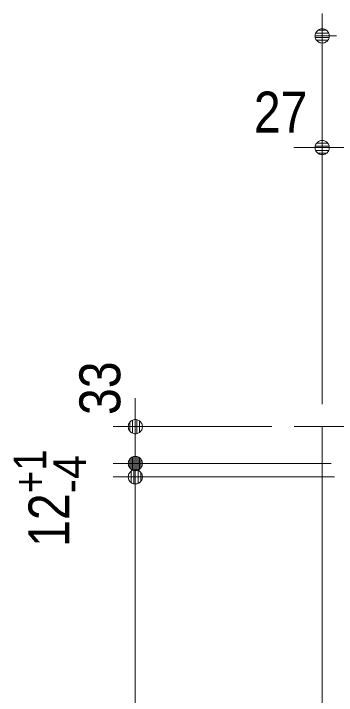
# Model space of a CAD drawing. Units: millimetres, scale not verified. Extents: x -6062 to 6062, y -3045 to 3045.
# Drawn here: x -1558 to -1268, y 159 to 770 of the extents above; entities that cross this region are included whole.
import ezdxf
from ezdxf.enums import TextEntityAlignment as Align

# ---------------------------------------------------------------- set-up
doc = ezdxf.new("R2010")
doc.units = ezdxf.units.MM
doc.header["$LTSCALE"] = 20
for name, color, linetype, lineweight in [('0-0_2寸法-2', 7, 'Continuous', 9), ('0-1_0', 7, 'Continuous', 9), ('0-2_2寸法-1', 7, 'Continuous', 9), ('0-4_3一般', 7, 'Continuous', 9)]:
    doc.layers.add(name, color=color, linetype=linetype, lineweight=lineweight)
doc.styles.add('ＭＳ Ｐゴシック', font='')
doc.styles.get('ＭＳ Ｐゴシック').set_extended_font_data('MS PGothic')

# ---------------------------------------------------------------- blocks, each defined once
blk = doc.blocks.new('_Dot')
at = {"layer": '0-1_0'}
for p, q in [((-10, 0), (-20, 0)), ((9.78, 2), (-9.78, 2)), ((7.99, 6), (-7.99, 6)), ((9.16, -3.98), (-9.16, -3.98)), ((6, -7.98), (-6, -7.98))]:
    blk.add_line(p, q, dxfattribs=at)
for points in [[(10, 0), (9.92, 1.25), (9.69, 2.49), (9.3, 3.68), (8.76, 4.82), (8.09, 5.88), (7.29, 6.85), (6.37, 7.71), (5.36, 8.44), (4.26, 9.05), (3.09, 9.51), (1.87, 9.82), (0.63, 9.98), (-0.63, 9.98), (-1.87, 9.82), (-3.09, 9.51), (-4.26, 9.05), (-5.36, 8.44), (-6.37, 7.71), (-7.29, 6.85), (-8.09, 5.88), (-8.76, 4.82), (-9.3, 3.68), (-9.69, 2.49), (-9.92, 1.25), (-10, 0), (0, 0)], [(-10, 0), (-9.92, -1.25), (-9.69, -2.49), (-9.3, -3.68), (-8.76, -4.82), (-8.09, -5.88), (-7.29, -6.85), (-6.37, -7.71), (-5.36, -8.44), (-4.26, -9.05), (-3.09, -9.51), (-1.87, -9.82), (-0.63, -9.98), (0.63, -9.98), (1.87, -9.82), (3.09, -9.51), (4.26, -9.05), (5.36, -8.44), (6.37, -7.71), (7.29, -6.85), (8.09, -5.88), (8.76, -4.82), (9.3, -3.68), (9.69, -2.49), (9.92, -1.25), (10, 0), (0, 0)]]:
    blk.add_lwpolyline(points, close=True, dxfattribs=at)
blk = doc.blocks.new('グループ-33')
at = {"layer": '0-4_3一般'}
blk.add_line((9629.3, 8000), (13469.3, 8000), dxfattribs=at)
blk = doc.blocks.new('グループ-34')
at = {"layer": '0-4_3一般'}
blk.add_blockref('グループ-33', (0, 0), dxfattribs=at)
blk = doc.blocks.new('グループ-96')
at = {"layer": '0-4_3一般'}
blk.add_line((10129.3, 8000), (10129.3, -39000), dxfattribs=at)

msp = doc.modelspace()

# ---------------------------------------------------------------- linework, layer by layer
at = {"layer": '0-0_2寸法-2'}
for p, q in [((-1281.04, 420), (-1281.04, 670)), ((-1293.75, 650), (-1306.46, 650)), ((-1254.04, 650), (-1281.04, 650)), ((-1448.54, 412.71), (-1448.54, 425.42)), ((-1326.04, 400), (-1468.54, 400)), ((-1448.54, 400), (-1448.54, 367)), ((-1448.54, 379.71), (-1448.54, 392.42)), ((-1273.04, 367), (-1468.54, 367)), ((-1273.04, 367), (-1468.54, 367)), ((-1448.54, 367), (-1448.54, 355)), ((-1270.04, 355), (-1468.54, 355)), ((-1448.54, 354.29), (-1448.54, 341.58)), ((-1448.54, 342.29), (-1448.54, 329.58))]:
    msp.add_line(p, q, dxfattribs=at)
at = {"layer": '0-2_2寸法-1'}
for p, q in [((-1281.04, 670), (-1281.04, 770)), ((-1270.04, 355), (-1468.54, 355)), ((-1448.54, 342.29), (-1448.54, -1924.29))]:
    msp.add_line(p, q, dxfattribs=at)

# ---------------------------------------------------------------- block references
at = {"layer": '0-0_2寸法-2', "xscale": 0.6356201, "yscale": 0.6356201}
msp.add_blockref('_Dot', (-1281.04, 650), dxfattribs=at)
for p, rotation in [((-1448.54, 400), 270), ((-1448.54, 367), 270), ((-1448.54, 367), 90), ((-1448.54, 355), 90)]:
    msp.add_blockref('_Dot', p, dxfattribs=dict(at, rotation=rotation))
at = {"layer": '0-2_2寸法-1', "xscale": 0.6356201, "yscale": 0.6356201}
for p, rotation in [((-1281.04, 750), 180), ((-1448.54, 355), 90)]:
    msp.add_blockref('_Dot', p, dxfattribs=dict(at, rotation=rotation))
at = {"layer": '0-4_3一般', "xscale": 0.05, "yscale": 0.05}
for name in ['グループ-34', 'グループ-96']:
    msp.add_blockref(name, (-1787.5, 0), dxfattribs=at)

# ---------------------------------------------------------------- texts
at = {"layer": '0-0_2寸法-2', "style": 'ＭＳ Ｐゴシック', "width": 0.9}
msp.add_text('27', height=36.66, dxfattribs=at).set_placement((-1342.3, 652.48), align=Align.BOTTOM_LEFT)
for s, height, p in [('33', 36.66, (-1451.02, 410.41)), ('+1', 29.33, (-1519.51, 340.33)), ('12', 36.66, (-1496.68, 292.23))]:
    msp.add_text(s, height=height, rotation=90, dxfattribs=at).set_placement(p, align=Align.BOTTOM_LEFT)
at = {"layer": '0-0_2寸法-2', "style": 'ＭＳ Ｐゴシック'}
msp.add_text('-4', height=29.33, rotation=90, dxfattribs=at).set_placement((-1483.89, 340.33), align=Align.BOTTOM_LEFT)

doc.saveas('drawing.dxf')
